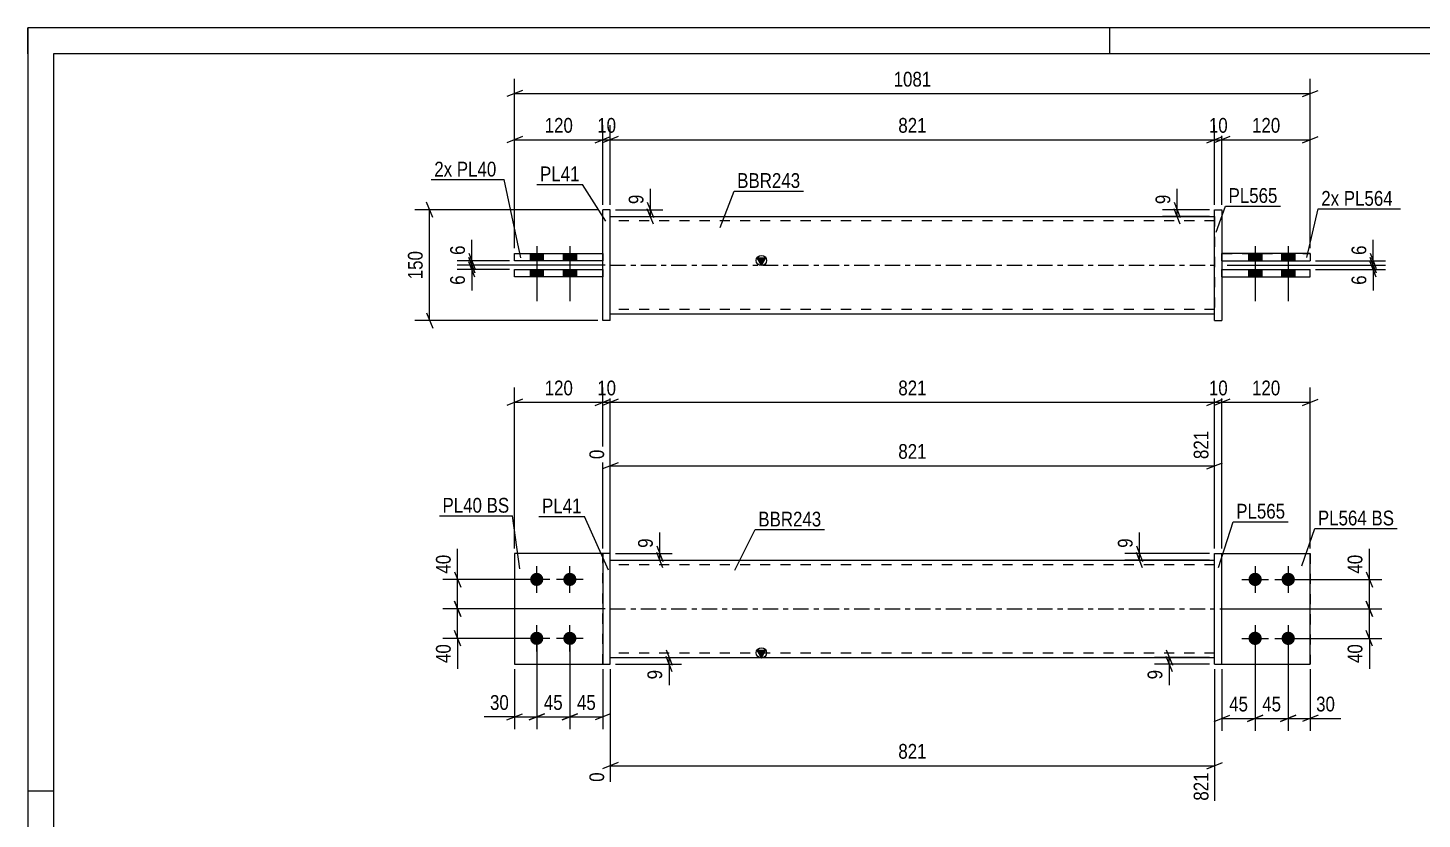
# Model space of a CAD drawing. Header units: millimetres. Extents: x 0 to 420, y 0 to 297.
# Drawn here: x 0 to 270.6, y 143.6 to 297 of the extents above; entities that cross this region are included whole.
import ezdxf

# ---------------------------------------------------------------- set-up
doc = ezdxf.new("R2010")
doc.units = ezdxf.units.MM
doc.linetypes.add('DXK_LINE_DOT2', pattern=[3.9198, 1.9599, -1.9599])
doc.linetypes.add('DXK_LINE_DOT3', pattern=[5.9187, 2.979, -0.9799, 0.9799, -0.9799])
doc.styles.add('Arial Narrow', font='ARIALN.TTF', dxfattribs={"height": 0.2})

# ---------------------------------------------------------------- blocks, each defined once
blk = doc.blocks.new('Unknown-585697719-1128')
at = {"color": 5, "linetype": 'Continuous'}
for p, q in [((420, 297), (0, 297)), ((0, 297), (0, 0)), ((0, 292), (0, 297)), ((210, 292), (210, 297)), ((415, 292), (5, 292)), ((5, 292), (5, 5)), ((5, 149), (0, 149))]:
    blk.add_line(p, q, dxfattribs=at)
blk = doc.blocks.new('Part-585697719-1938 - 1922')
at = {"color": 2, "linetype": 'Continuous'}
for p, q in [((111.61, 195.04), (94.47, 195.04)), ((94.47, 195.04), (94.47, 173.61)), ((94.47, 173.61), (111.61, 173.61))]:
    blk.add_line(p, q, dxfattribs=at)
at = {"color": 7, "linetype": 'DXK_LINE_DOT2'}
blk.add_line((111.61, 173.61), (111.61, 195.04), dxfattribs=at)
blk = doc.blocks.new('Part-585697719-1928 - 1922')
at = {"color": 7, "linetype": 'DXK_LINE_DOT2'}
for p, q in [((231.76, 195.04), (248.9, 195.04)), ((231.76, 173.61), (231.76, 195.04)), ((231.76, 195.04), (248.9, 195.04)), ((248.9, 195.04), (248.9, 195.04)), ((248.9, 195.04), (248.9, 173.61)), ((231.76, 173.61), (231.76, 173.61)), ((231.76, 173.61), (248.9, 173.61)), ((231.76, 173.61), (248.9, 173.61))]:
    blk.add_line(p, q, dxfattribs=at)
blk = doc.blocks.new('Part-585697719-1933 - 1922')
at = {"color": 2, "linetype": 'Continuous'}
for p, q in [((230.33, 195.04), (231.76, 195.04)), ((230.33, 173.61), (230.33, 195.04)), ((231.76, 173.61), (231.76, 195.04)), ((230.33, 173.61), (230.33, 173.61)), ((230.33, 173.61), (231.76, 173.61))]:
    blk.add_line(p, q, dxfattribs=at)
at = {"color": 7, "linetype": 'DXK_LINE_DOT2'}
for p, q in [((230.33, 195.04), (231.76, 195.04)), ((230.33, 173.61), (231.76, 173.61))]:
    blk.add_line(p, q, dxfattribs=at)
blk = doc.blocks.new('Part-585697719-1943 - 1922')
at = {"linetype": 'Continuous'}
blk.add_hatch(color=2, dxfattribs=at).paths.add_polyline_path([(142.36, 174.9), (141.56, 176.3), (143.16, 176.3)])
at = {"color": 2, "linetype": 'Continuous'}
for p, q in [((113.04, 193.76), (230.33, 193.76)), ((142.36, 174.9), (141.56, 176.3)), ((141.56, 176.3), (143.16, 176.3)), ((143.16, 176.3), (142.36, 174.9)), ((113.04, 174.9), (230.33, 174.9))]:
    blk.add_line(p, q, dxfattribs=at)
at = {"color": 7, "linetype": 'DXK_LINE_DOT2'}
for p, q in [((113.04, 174.9), (113.04, 193.76)), ((230.33, 192.9), (113.04, 192.9)), ((230.33, 174.9), (230.33, 193.76)), ((230.33, 175.76), (113.04, 175.76))]:
    blk.add_line(p, q, dxfattribs=at)
at = {"color": 7, "linetype": 'DXK_LINE_DOT3'}
blk.add_line((113.04, 184.33), (230.33, 184.33), dxfattribs=at)
at = {"color": 2, "linetype": 'Continuous'}
blk.add_circle((142.36, 175.8), 1, dxfattribs=at)
blk = doc.blocks.new('Part-585697719-1948 - 1922')
at = {"color": 2, "linetype": 'Continuous'}
for p, q in [((231.76, 195.04), (248.9, 195.04)), ((248.9, 195.04), (248.9, 195.04)), ((248.9, 173.61), (248.9, 195.04)), ((231.76, 173.61), (248.9, 173.61))]:
    blk.add_line(p, q, dxfattribs=at)
at = {"color": 7, "linetype": 'DXK_LINE_DOT2'}
for p, q in [((231.76, 195.04), (248.9, 195.04)), ((231.76, 173.61), (231.76, 195.04)), ((248.9, 195.04), (248.9, 195.04)), ((231.76, 173.61), (231.76, 173.61)), ((231.76, 173.61), (248.9, 173.61))]:
    blk.add_line(p, q, dxfattribs=at)
blk = doc.blocks.new('Bolt-585697719-1950 - 1922')
at = {"linetype": 'Continuous'}
for points in [[(98.76, 188.76, -1), (98.76, 191.33, -1)], [(105.19, 188.76, -1), (105.19, 191.33, -1)], [(98.76, 177.33, -1), (98.76, 179.9, -1)], [(105.19, 177.33, -1), (105.19, 179.9, -1)]]:
    blk.add_hatch(color=1, dxfattribs=at).paths.add_polyline_path(points)
at = {"color": 1, "linetype": 'Continuous'}
for p, q in [((98.76, 187.47), (98.76, 192.61)), ((105.19, 187.47), (105.19, 192.61)), ((101.33, 190.04), (96.19, 190.04)), ((107.76, 190.04), (102.61, 190.04)), ((101.33, 178.61), (96.19, 178.61)), ((98.76, 176.04), (98.76, 181.19)), ((107.76, 178.61), (102.61, 178.61)), ((105.19, 176.04), (105.19, 181.19))]:
    blk.add_line(p, q, dxfattribs=at)
blk = doc.blocks.new('Bolt-585697719-1951 - 1922')
at = {"linetype": 'Continuous'}
for points in [[(238.19, 191.33), (238.46, 191.3), (238.71, 191.22), (238.94, 191.08), (239.14, 190.9), (239.3, 190.69), (239.41, 190.44), (239.47, 190.18), (239.47, 189.91), (239.41, 189.65), (239.3, 189.4), (239.14, 189.18), (238.94, 189), (238.71, 188.87), (238.46, 188.79), (238.19, 188.76), (237.92, 188.79), (237.66, 188.87), (237.43, 189), (237.23, 189.18), (237.07, 189.4), (236.97, 189.65), (236.91, 189.91), (236.91, 190.18), (236.97, 190.44), (237.07, 190.69), (237.23, 190.9), (237.43, 191.08), (237.66, 191.22), (237.92, 191.3)], [(244.62, 191.33), (244.88, 191.3), (245.14, 191.22), (245.37, 191.08), (245.57, 190.9), (245.73, 190.69), (245.84, 190.44), (245.9, 190.18), (245.9, 189.91), (245.84, 189.65), (245.73, 189.4), (245.57, 189.18), (245.37, 189), (245.14, 188.87), (244.88, 188.79), (244.62, 188.76), (244.35, 188.79), (244.09, 188.87), (243.86, 189), (243.66, 189.18), (243.5, 189.4), (243.39, 189.65), (243.34, 189.91), (243.34, 190.18), (243.39, 190.44), (243.5, 190.69), (243.66, 190.9), (243.86, 191.08), (244.09, 191.22), (244.35, 191.3)], [(238.19, 179.9), (238.46, 179.87), (238.71, 179.79), (238.94, 179.65), (239.14, 179.47), (239.3, 179.26), (239.41, 179.01), (239.47, 178.75), (239.47, 178.48), (239.41, 178.22), (239.3, 177.97), (239.14, 177.75), (238.94, 177.57), (238.71, 177.44), (238.46, 177.36), (238.19, 177.33), (237.92, 177.36), (237.66, 177.44), (237.43, 177.57), (237.23, 177.75), (237.07, 177.97), (236.97, 178.22), (236.91, 178.48), (236.91, 178.75), (236.97, 179.01), (237.07, 179.26), (237.23, 179.47), (237.43, 179.65), (237.66, 179.79), (237.92, 179.87)], [(244.62, 179.9), (244.88, 179.87), (245.14, 179.79), (245.37, 179.65), (245.57, 179.47), (245.73, 179.26), (245.84, 179.01), (245.9, 178.75), (245.9, 178.48), (245.84, 178.22), (245.73, 177.97), (245.57, 177.75), (245.37, 177.57), (245.14, 177.44), (244.88, 177.36), (244.62, 177.33), (244.35, 177.36), (244.09, 177.44), (243.86, 177.57), (243.66, 177.75), (243.5, 177.97), (243.39, 178.22), (243.34, 178.48), (243.34, 178.75), (243.39, 179.01), (243.5, 179.26), (243.66, 179.47), (243.86, 179.65), (244.09, 179.79), (244.35, 179.87)]]:
    blk.add_hatch(color=1, dxfattribs=at).paths.add_polyline_path(points)
at = {"color": 1, "linetype": 'Continuous'}
for p, q in [((238.19, 192.61), (238.19, 187.47)), ((244.62, 192.61), (244.62, 187.47)), ((235.62, 190.04), (240.76, 190.04)), ((242.04, 190.04), (247.19, 190.04)), ((235.62, 178.61), (240.76, 178.61)), ((238.19, 181.19), (238.19, 176.04)), ((242.04, 178.61), (247.19, 178.61)), ((244.62, 181.19), (244.62, 176.04))]:
    blk.add_line(p, q, dxfattribs=at)
blk = doc.blocks.new('Part-585697719-1956 - 1922')
at = {"color": 2, "linetype": 'Continuous'}
for p, q in [((113.04, 195.04), (111.61, 195.04)), ((111.61, 195.04), (111.61, 173.61)), ((113.04, 173.61), (113.04, 195.04)), ((111.61, 173.61), (113.04, 173.61))]:
    blk.add_line(p, q, dxfattribs=at)
blk = doc.blocks.new('Part-585697719-1961 - 1922')
at = {"color": 7, "linetype": 'DXK_LINE_DOT2'}
for p, q in [((111.61, 195.04), (94.47, 195.04)), ((94.47, 195.04), (94.47, 173.61)), ((111.61, 173.61), (111.61, 195.04)), ((94.47, 173.61), (111.61, 173.61))]:
    blk.add_line(p, q, dxfattribs=at)
blk = doc.blocks.new('Bolt-585697719-2276 - 2273')
at = {"linetype": 'Continuous'}
for points in [[(97.47, 251.84), (100.04, 251.84), (100.04, 253.27), (97.47, 253.27)], [(97.47, 251.84), (100.04, 251.84), (100.04, 253.27), (97.47, 253.27)], [(103.9, 251.84), (106.47, 251.84), (106.47, 253.27), (103.9, 253.27)], [(103.9, 251.84), (106.47, 251.84), (106.47, 253.27), (103.9, 253.27)], [(97.47, 248.7), (100.04, 248.7), (100.04, 250.13), (97.47, 250.13)], [(97.47, 248.7), (100.04, 248.7), (100.04, 250.13), (97.47, 250.13)], [(103.9, 248.7), (106.47, 248.7), (106.47, 250.13), (103.9, 250.13)], [(103.9, 248.7), (106.47, 248.7), (106.47, 250.13), (103.9, 250.13)]]:
    blk.add_hatch(color=1, dxfattribs=at).paths.add_polyline_path(points)
at = {"color": 1, "linetype": 'Continuous'}
for p, q in [((98.76, 254.7), (98.76, 243.99)), ((98.76, 254.7), (98.76, 243.99)), ((105.19, 254.7), (105.19, 243.99)), ((105.19, 254.7), (105.19, 243.99)), ((97.47, 253.27), (97.47, 251.84)), ((97.47, 253.27), (97.47, 251.84)), ((100.04, 253.27), (100.04, 251.84)), ((100.04, 253.27), (100.04, 251.84)), ((103.9, 253.27), (103.9, 251.84)), ((103.9, 253.27), (103.9, 251.84)), ((106.47, 253.27), (106.47, 251.84)), ((106.47, 253.27), (106.47, 251.84)), ((97.47, 250.13), (97.47, 248.7)), ((97.47, 250.13), (97.47, 248.7)), ((100.04, 250.13), (100.04, 248.7)), ((100.04, 250.13), (100.04, 248.7)), ((103.9, 250.13), (103.9, 248.7)), ((103.9, 250.13), (103.9, 248.7)), ((106.47, 250.13), (106.47, 248.7)), ((106.47, 250.13), (106.47, 248.7))]:
    blk.add_line(p, q, dxfattribs=at)
blk = doc.blocks.new('Part-585697719-2291 - 2273')
at = {"color": 2, "linetype": 'Continuous'}
for p, q in [((248.9, 253.27), (231.76, 253.27)), ((231.76, 251.84), (231.76, 253.27)), ((231.76, 251.85), (231.76, 251.84)), ((231.76, 251.84), (248.9, 251.84)), ((248.9, 253.27), (248.9, 251.84))]:
    blk.add_line(p, q, dxfattribs=at)
at = {"color": 7, "linetype": 'DXK_LINE_DOT2'}
for p, q in [((231.76, 253.27), (231.76, 253.27)), ((231.76, 253.27), (248.9, 253.27)), ((231.76, 251.85), (248.9, 251.85)), ((248.9, 253.27), (248.9, 253.27))]:
    blk.add_line(p, q, dxfattribs=at)
blk = doc.blocks.new('Bolt-585697719-2275 - 2273')
at = {"linetype": 'Continuous'}
for points in [[(239.47, 253.27), (236.9, 253.27), (236.9, 251.85), (239.47, 251.85)], [(239.47, 253.27), (236.9, 253.27), (236.9, 251.84), (239.47, 251.84)], [(245.9, 253.27), (243.33, 253.27), (243.33, 251.85), (245.9, 251.85)], [(245.9, 253.27), (243.33, 253.27), (243.33, 251.84), (245.9, 251.84)], [(239.47, 250.13), (236.9, 250.13), (236.9, 248.7), (239.47, 248.7)], [(239.47, 250.13), (236.9, 250.13), (236.9, 248.7), (239.47, 248.7)], [(245.9, 250.13), (243.33, 250.13), (243.33, 248.7), (245.9, 248.7)], [(245.9, 250.13), (243.33, 250.13), (243.33, 248.7), (245.9, 248.7)]]:
    blk.add_hatch(color=1, dxfattribs=at).paths.add_polyline_path(points)
at = {"color": 1, "linetype": 'Continuous'}
for p, q in [((238.19, 254.7), (238.19, 243.99)), ((238.19, 254.7), (238.19, 243.99)), ((244.62, 254.7), (244.62, 243.99)), ((244.62, 254.7), (244.62, 243.99)), ((236.9, 253.27), (236.9, 251.85)), ((236.9, 253.27), (236.9, 251.84)), ((239.47, 253.27), (239.47, 251.85)), ((239.47, 253.27), (239.47, 251.84)), ((243.33, 253.27), (243.33, 251.85)), ((243.33, 253.27), (243.33, 251.84)), ((245.9, 253.27), (245.9, 251.85)), ((245.9, 253.27), (245.9, 251.84)), ((236.9, 250.13), (236.9, 248.7)), ((236.9, 250.13), (236.9, 248.7)), ((239.47, 250.13), (239.47, 248.7)), ((239.47, 250.13), (239.47, 248.7)), ((243.33, 250.13), (243.33, 248.7)), ((243.33, 250.13), (243.33, 248.7)), ((245.9, 250.13), (245.9, 248.7)), ((245.9, 250.13), (245.9, 248.7))]:
    blk.add_line(p, q, dxfattribs=at)
blk = doc.blocks.new('Part-585697719-2281 - 2273')
at = {"color": 2, "linetype": 'Continuous'}
for p, q in [((113.04, 261.7), (111.61, 261.7)), ((111.61, 240.27), (111.61, 261.7)), ((113.04, 240.27), (113.04, 261.7)), ((113.04, 240.27), (111.61, 240.27))]:
    blk.add_line(p, q, dxfattribs=at)
blk = doc.blocks.new('Part-585697719-2286 - 2273')
at = {"color": 2, "linetype": 'Continuous'}
for p, q in [((94.47, 253.27), (111.61, 253.27)), ((94.47, 251.84), (94.47, 253.27)), ((111.61, 251.84), (94.47, 251.84)), ((111.61, 253.27), (111.61, 251.84))]:
    blk.add_line(p, q, dxfattribs=at)
blk = doc.blocks.new('Part-585697719-2311 - 2273')
at = {"color": 2, "linetype": 'Continuous'}
for p, q in [((230.33, 261.7), (230.33, 261.7)), ((230.33, 240.27), (230.33, 261.7)), ((230.33, 261.7), (231.76, 261.7)), ((231.76, 261.7), (231.76, 261.7)), ((231.76, 261.7), (231.76, 240.27)), ((230.33, 240.27), (231.76, 240.27)), ((230.33, 240.27), (230.33, 240.27)), ((231.76, 240.27), (231.76, 240.27))]:
    blk.add_line(p, q, dxfattribs=at)
at = {"color": 7, "linetype": 'DXK_LINE_DOT2'}
for p, q in [((230.33, 261.7), (230.33, 261.7)), ((230.33, 261.7), (231.76, 261.7)), ((230.33, 240.27), (231.76, 240.27))]:
    blk.add_line(p, q, dxfattribs=at)
blk = doc.blocks.new('Part-585697719-2296 - 2273')
at = {"color": 2, "linetype": 'Continuous'}
for p, q in [((231.76, 250.13), (248.9, 250.13)), ((231.76, 248.7), (231.76, 250.13)), ((248.9, 248.7), (248.9, 250.13)), ((231.76, 248.7), (231.76, 248.7)), ((231.76, 248.7), (248.9, 248.7))]:
    blk.add_line(p, q, dxfattribs=at)
at = {"color": 7, "linetype": 'DXK_LINE_DOT2'}
for p, q in [((231.76, 250.13), (248.9, 250.13)), ((231.76, 248.7), (248.9, 248.7))]:
    blk.add_line(p, q, dxfattribs=at)
blk = doc.blocks.new('Part-585697719-2301 - 2273')
at = {"linetype": 'Continuous'}
blk.add_hatch(color=2, dxfattribs=at).paths.add_polyline_path([(142.36, 250.99), (141.56, 252.39), (143.16, 252.39)])
at = {"color": 2, "linetype": 'Continuous'}
for p, q in [((113.04, 260.42), (230.33, 260.42)), ((142.36, 250.99), (141.56, 252.39)), ((141.56, 252.39), (143.16, 252.39)), ((143.16, 252.39), (142.36, 250.99)), ((113.04, 241.56), (230.33, 241.56))]:
    blk.add_line(p, q, dxfattribs=at)
at = {"color": 7, "linetype": 'DXK_LINE_DOT2'}
for p, q in [((113.04, 241.56), (113.04, 260.42)), ((230.33, 260.42), (230.33, 241.56)), ((230.33, 259.56), (113.04, 259.56)), ((230.33, 242.42), (113.04, 242.42))]:
    blk.add_line(p, q, dxfattribs=at)
at = {"color": 7, "linetype": 'DXK_LINE_DOT3'}
blk.add_line((113.04, 250.99), (230.33, 250.99), dxfattribs=at)
at = {"color": 2, "linetype": 'Continuous'}
blk.add_circle((142.36, 251.89), 1, dxfattribs=at)
blk = doc.blocks.new('Part-585697719-2316 - 2273')
at = {"color": 2, "linetype": 'Continuous'}
for p, q in [((94.47, 248.7), (94.47, 250.13)), ((94.47, 250.13), (111.61, 250.13)), ((111.61, 250.13), (111.61, 248.7)), ((111.61, 248.7), (94.47, 248.7))]:
    blk.add_line(p, q, dxfattribs=at)
blk = doc.blocks.new('StraightDimension-585697719-2200 - 1922')
at = {"color": 7, "linetype": 'Continuous'}
for p, q in [((98.76, 177.61), (98.76, 160.99)), ((105.19, 177.61), (105.19, 160.99)), ((97.26, 162.79), (100.26, 163.99)), ((98.76, 163.39), (105.19, 163.39)), ((106.69, 163.99), (103.69, 162.79))]:
    blk.add_line(p, q, dxfattribs=at)
at = {"color": 0}
blk.add_wipeout([(104.4, 164.14), (104.4, 168.34), (99.54, 168.34), (99.54, 164.14)], dxfattribs=at)
at = {"color": 3, "style": 'Arial Narrow'}
blk.add_text('45', height=2.863, dxfattribs=at).set_placement((100.14, 164.74))
blk = doc.blocks.new('StraightDimension-585697719-2074 - 1922')
at = {"color": 7, "linetype": 'Continuous'}
for p, q in [((231.33, 184.33), (262.76, 184.33)), ((259.76, 185.83), (260.96, 182.83)), ((260.36, 178.61), (260.36, 184.33)), ((245.62, 178.61), (262.76, 178.61)), ((260.96, 177.11), (259.76, 180.11))]:
    blk.add_line(p, q, dxfattribs=at)
at = {"color": 0}
blk.add_wipeout([(259.61, 178.09), (255.41, 178.09), (255.41, 173.23), (259.61, 173.23)], dxfattribs=at)
at = {"color": 7, "linetype": 'Continuous'}
blk.add_line((260.36, 178.61), (260.36, 172.71), dxfattribs=at)
blk.add_line((260.36, 178.61), (260.36, 172.71), dxfattribs=at)
at = {"color": 3, "style": 'Arial Narrow'}
blk.add_text('40', height=2.863, rotation=90.0002, dxfattribs=at).set_placement((259.01, 173.83))
blk = doc.blocks.new('StraightDimension-585697719-2003 - 1922')
at = {"color": 7, "linetype": 'Continuous'}
for p, q in [((114.54, 224.99), (111.54, 223.79)), ((113.04, 196.04), (113.04, 227.24)), ((228.83, 223.79), (231.83, 224.99)), ((230.33, 196.04), (230.33, 227.24)), ((113.04, 224.39), (230.33, 224.39))]:
    blk.add_line(p, q, dxfattribs=at)
at = {"color": 0}
blk.add_wipeout([(175.03, 225.14), (175.03, 229.34), (168.34, 229.34), (168.34, 225.14)], dxfattribs=at)
at = {"color": 3, "style": 'Arial Narrow'}
blk.add_text('821', height=2.863, dxfattribs=at).set_placement((168.94, 225.74))
blk = doc.blocks.new('StraightDimension-585697719-2182 - 1922')
at = {"color": 7, "linetype": 'Continuous'}
for p, q in [((113.04, 172.61), (113.04, 150.79)), ((230.33, 172.61), (230.33, 147.13)), ((114.54, 154.52), (111.54, 153.32)), ((228.83, 153.32), (231.83, 154.52)), ((113.04, 153.92), (230.33, 153.92))]:
    blk.add_line(p, q, dxfattribs=at)
at = {"color": 0}
blk.add_wipeout([(175.03, 154.67), (175.03, 158.87), (168.34, 158.87), (168.34, 154.67)], dxfattribs=at)
at = {"color": 0, "linetype": 'Continuous'}
for points in [[(112.44, 153.22), (108.24, 153.22), (108.24, 150.19), (112.44, 150.19)], [(229.73, 153.22), (225.53, 153.22), (225.53, 146.53), (229.73, 146.53)]]:
    blk.add_wipeout(points, dxfattribs=at)
at = {"color": 3, "style": 'Arial Narrow'}
blk.add_text('821', height=2.863, dxfattribs=at).set_placement((168.94, 155.27))
at = {"color": 3, "linetype": 'Continuous', "style": 'Arial Narrow'}
for s, height, p in [('0', 2.86, (111.84, 150.79)), ('821', 2.863, (229.13, 147.13))]:
    blk.add_text(s, height=height, rotation=90.0002, dxfattribs=at).set_placement(p)
blk = doc.blocks.new('StraightDimension-585697719-2012 - 1922')
at = {"color": 7, "linetype": 'Continuous'}
for p, q in [((110.11, 223.79), (113.11, 224.99)), ((114.54, 224.99), (111.54, 223.79)), ((111.61, 196.04), (111.61, 227.24)), ((113.04, 196.04), (113.04, 227.24)), ((111.61, 224.39), (113.04, 224.39))]:
    blk.add_line(p, q, dxfattribs=at)
at = {"color": 0}
blk.add_wipeout([(114.76, 225.14), (114.76, 229.34), (109.9, 229.34), (109.9, 225.14)], dxfattribs=at)
at = {"color": 3, "style": 'Arial Narrow'}
blk.add_text('10', height=2.863, dxfattribs=at).set_placement((110.5, 225.74))
blk = doc.blocks.new('StraightDimension-585697719-2207 - 1922')
at = {"color": 7, "linetype": 'Continuous'}
for p, q in [((98.76, 177.61), (98.76, 160.99)), ((94.47, 172.61), (94.47, 160.99)), ((92.97, 162.79), (95.97, 163.99)), ((94.47, 163.39), (98.76, 163.39)), ((100.26, 163.99), (97.26, 162.79))]:
    blk.add_line(p, q, dxfattribs=at)
at = {"color": 0}
blk.add_wipeout([(93.95, 164.14), (93.95, 168.34), (89.09, 168.34), (89.09, 164.14)], dxfattribs=at)
at = {"color": 7, "linetype": 'Continuous'}
blk.add_line((94.47, 163.39), (88.56, 163.39), dxfattribs=at)
blk.add_line((94.47, 163.39), (88.56, 163.39), dxfattribs=at)
at = {"color": 3, "style": 'Arial Narrow'}
blk.add_text('30', height=2.863, dxfattribs=at).set_placement((89.69, 164.74))
blk = doc.blocks.new('StraightDimension-585697719-2114 - 1922')
at = {"color": 7, "linetype": 'Continuous'}
for p, q in [((244.62, 177.61), (244.62, 160.69)), ((248.9, 172.61), (248.9, 160.69)), ((243.12, 162.49), (246.12, 163.69)), ((244.62, 163.09), (248.9, 163.09)), ((250.4, 163.69), (247.4, 162.49))]:
    blk.add_line(p, q, dxfattribs=at)
at = {"color": 0}
blk.add_wipeout([(254.28, 163.84), (254.28, 168.04), (249.43, 168.04), (249.43, 163.84)], dxfattribs=at)
at = {"color": 7, "linetype": 'Continuous'}
blk.add_line((248.9, 163.09), (254.81, 163.09), dxfattribs=at)
blk.add_line((248.9, 163.09), (254.81, 163.09), dxfattribs=at)
at = {"color": 3, "style": 'Arial Narrow'}
blk.add_text('30', height=2.863, dxfattribs=at).set_placement((250.03, 164.44))
blk = doc.blocks.new('StraightDimension-585697719-2104 - 1922')
at = {"color": 7, "linetype": 'Continuous'}
for p, q in [((238.19, 177.61), (238.19, 160.69)), ((244.62, 177.61), (244.62, 160.69)), ((236.69, 162.49), (239.69, 163.69)), ((238.19, 163.09), (244.62, 163.09)), ((246.12, 163.69), (243.12, 162.49))]:
    blk.add_line(p, q, dxfattribs=at)
at = {"color": 0}
blk.add_wipeout([(243.83, 163.84), (243.83, 168.04), (238.97, 168.04), (238.97, 163.84)], dxfattribs=at)
at = {"color": 3, "style": 'Arial Narrow'}
blk.add_text('45', height=2.863, dxfattribs=at).set_placement((239.57, 164.44))
blk = doc.blocks.new('StraightDimension-585697719-1964 - 1922')
at = {"color": 7, "linetype": 'Continuous'}
for p, q in [((233.26, 224.99), (230.26, 223.79)), ((231.76, 196.04), (231.76, 227.24)), ((247.4, 223.79), (250.4, 224.99)), ((248.9, 196.04), (248.9, 227.24)), ((231.76, 224.39), (248.9, 224.39))]:
    blk.add_line(p, q, dxfattribs=at)
at = {"color": 0}
blk.add_wipeout([(243.67, 225.14), (243.67, 229.34), (236.99, 229.34), (236.99, 225.14)], dxfattribs=at)
at = {"color": 3, "style": 'Arial Narrow'}
blk.add_text('120', height=2.863, dxfattribs=at).set_placement((237.59, 225.74))
blk = doc.blocks.new('StraightDimension-585697719-1986 - 1922')
at = {"color": 7, "linetype": 'Continuous'}
for p, q in [((228.83, 223.79), (231.83, 224.99)), ((233.26, 224.99), (230.26, 223.79)), ((230.33, 196.04), (230.33, 227.24)), ((231.76, 196.04), (231.76, 227.24)), ((230.33, 224.39), (231.76, 224.39))]:
    blk.add_line(p, q, dxfattribs=at)
at = {"color": 0}
blk.add_wipeout([(233.47, 225.14), (233.47, 229.34), (228.62, 229.34), (228.62, 225.14)], dxfattribs=at)
at = {"color": 3, "style": 'Arial Narrow'}
blk.add_text('10', height=2.863, dxfattribs=at).set_placement((229.22, 225.74))
blk = doc.blocks.new('StraightDimension-585697719-2088 - 1922')
at = {"color": 7, "linetype": 'Continuous'}
for p, q in [((238.19, 177.61), (238.19, 160.69)), ((231.76, 172.61), (231.76, 160.69)), ((230.26, 162.49), (233.26, 163.69)), ((231.76, 163.09), (238.19, 163.09)), ((239.69, 163.69), (236.69, 162.49))]:
    blk.add_line(p, q, dxfattribs=at)
at = {"color": 0}
blk.add_wipeout([(237.4, 163.84), (237.4, 168.04), (232.55, 168.04), (232.55, 163.84)], dxfattribs=at)
at = {"color": 3, "style": 'Arial Narrow'}
blk.add_text('45', height=2.863, dxfattribs=at).set_placement((233.15, 164.44))
blk = doc.blocks.new('StraightDimension-585697719-2029 - 1922')
at = {"color": 7, "linetype": 'Continuous'}
for p, q in [((95.97, 224.99), (92.97, 223.79)), ((94.47, 196.04), (94.47, 227.24)), ((110.11, 223.79), (113.11, 224.99)), ((111.61, 196.04), (111.61, 227.24)), ((94.47, 224.39), (111.61, 224.39))]:
    blk.add_line(p, q, dxfattribs=at)
at = {"color": 0}
blk.add_wipeout([(106.38, 225.14), (106.38, 229.34), (99.7, 229.34), (99.7, 225.14)], dxfattribs=at)
at = {"color": 3, "style": 'Arial Narrow'}
blk.add_text('120', height=2.863, dxfattribs=at).set_placement((100.3, 225.74))
blk = doc.blocks.new('StraightDimension-585697719-2052 - 1922')
at = {"color": 7, "linetype": 'Continuous'}
for p, q in [((229.33, 195.04), (212.91, 195.04)), ((215.16, 196.54), (216.36, 193.54)), ((216.36, 192.26), (215.16, 195.26)), ((215.76, 193.76), (215.76, 195.04)), ((229.33, 193.76), (212.91, 193.76))]:
    blk.add_line(p, q, dxfattribs=at)
at = {"color": 0}
blk.add_wipeout([(215.01, 198.6), (210.81, 198.6), (210.81, 195.57), (215.01, 195.57)], dxfattribs=at)
at = {"color": 7, "linetype": 'Continuous'}
blk.add_line((215.76, 195.04), (215.76, 199.12), dxfattribs=at)
blk.add_line((215.76, 195.04), (215.76, 199.12), dxfattribs=at)
at = {"color": 3, "style": 'Arial Narrow'}
blk.add_text('9', height=2.86, rotation=90.0002, dxfattribs=at).set_placement((214.41, 196.17))
blk = doc.blocks.new('StraightDimension-585697719-2187 - 1922')
at = {"color": 7, "linetype": 'Continuous'}
for p, q in [((105.19, 177.61), (105.19, 160.99)), ((111.61, 172.61), (111.61, 160.99)), ((103.69, 162.79), (106.69, 163.99)), ((105.19, 163.39), (111.61, 163.39)), ((113.11, 163.99), (110.11, 162.79))]:
    blk.add_line(p, q, dxfattribs=at)
at = {"color": 0}
blk.add_wipeout([(110.83, 164.14), (110.83, 168.34), (105.97, 168.34), (105.97, 164.14)], dxfattribs=at)
at = {"color": 3, "style": 'Arial Narrow'}
blk.add_text('45', height=2.863, dxfattribs=at).set_placement((106.57, 164.74))
blk = doc.blocks.new('StraightDimension-585697719-2059 - 1922')
at = {"color": 7, "linetype": 'Continuous'}
for p, q in [((245.62, 190.04), (262.76, 190.04)), ((259.76, 191.54), (260.96, 188.54)), ((260.36, 184.33), (260.36, 190.04)), ((231.33, 184.33), (262.76, 184.33)), ((260.96, 182.83), (259.76, 185.83))]:
    blk.add_line(p, q, dxfattribs=at)
at = {"color": 0}
blk.add_wipeout([(259.61, 195.42), (255.41, 195.42), (255.41, 190.57), (259.61, 190.57)], dxfattribs=at)
at = {"color": 7, "linetype": 'Continuous'}
blk.add_line((260.36, 190.04), (260.36, 195.95), dxfattribs=at)
blk.add_line((260.36, 190.04), (260.36, 195.95), dxfattribs=at)
at = {"color": 3, "style": 'Arial Narrow'}
blk.add_text('40', height=2.863, rotation=90.0002, dxfattribs=at).set_placement((259.01, 191.17))
blk = doc.blocks.new('StraightDimension-585697719-2128 - 1922')
at = {"color": 7, "linetype": 'Continuous'}
for p, q in [((220.93, 176.4), (222.13, 173.4)), ((229.33, 174.9), (218.68, 174.9)), ((229.33, 173.61), (218.68, 173.61)), ((222.13, 172.11), (220.93, 175.11)), ((221.53, 173.61), (221.53, 174.9))]:
    blk.add_line(p, q, dxfattribs=at)
at = {"color": 0}
blk.add_wipeout([(220.78, 173.09), (216.58, 173.09), (216.58, 170.06), (220.78, 170.06)], dxfattribs=at)
at = {"color": 7, "linetype": 'Continuous'}
blk.add_line((221.53, 173.61), (221.53, 169.54), dxfattribs=at)
blk.add_line((221.53, 173.61), (221.53, 169.54), dxfattribs=at)
at = {"color": 3, "style": 'Arial Narrow'}
blk.add_text('9', height=2.86, rotation=90.0002, dxfattribs=at).set_placement((220.18, 170.66))
blk = doc.blocks.new('StraightDimension-585697719-2137 - 1922')
at = {"color": 7, "linetype": 'Continuous'}
for p, q in [((97.76, 190.04), (80.56, 190.04)), ((82.81, 191.54), (84.01, 188.54)), ((83.41, 184.33), (83.41, 190.04)), ((112.04, 184.33), (80.56, 184.33)), ((84.01, 182.83), (82.81, 185.83))]:
    blk.add_line(p, q, dxfattribs=at)
at = {"color": 0}
blk.add_wipeout([(82.66, 195.42), (78.46, 195.42), (78.46, 190.57), (82.66, 190.57)], dxfattribs=at)
at = {"color": 7, "linetype": 'Continuous'}
blk.add_line((83.41, 190.04), (83.41, 195.95), dxfattribs=at)
blk.add_line((83.41, 190.04), (83.41, 195.95), dxfattribs=at)
at = {"color": 3, "style": 'Arial Narrow'}
blk.add_text('40', height=2.863, rotation=90.0002, dxfattribs=at).set_placement((82.06, 191.17))
blk = doc.blocks.new('StraightDimension-585697719-2150 - 1922')
at = {"color": 7, "linetype": 'Continuous'}
for p, q in [((112.04, 184.33), (80.56, 184.33)), ((82.81, 185.83), (84.01, 182.83)), ((83.41, 178.61), (83.41, 184.33)), ((97.76, 178.61), (80.56, 178.61)), ((84.01, 177.11), (82.81, 180.11))]:
    blk.add_line(p, q, dxfattribs=at)
at = {"color": 0}
blk.add_wipeout([(82.66, 178.09), (78.46, 178.09), (78.46, 173.23), (82.66, 173.23)], dxfattribs=at)
at = {"color": 7, "linetype": 'Continuous'}
blk.add_line((83.41, 178.61), (83.41, 172.71), dxfattribs=at)
blk.add_line((83.41, 178.61), (83.41, 172.71), dxfattribs=at)
at = {"color": 3, "style": 'Arial Narrow'}
blk.add_text('40', height=2.863, rotation=90.0002, dxfattribs=at).set_placement((82.06, 173.83))
blk = doc.blocks.new('StraightDimension-585697719-2164 - 1922')
at = {"color": 7, "linetype": 'Continuous'}
for p, q in [((114.04, 195.04), (125.04, 195.04)), ((122.04, 196.54), (123.24, 193.54)), ((123.24, 192.26), (122.04, 195.26)), ((122.64, 193.76), (122.64, 195.04)), ((114.04, 193.76), (125.04, 193.76))]:
    blk.add_line(p, q, dxfattribs=at)
at = {"color": 0}
blk.add_wipeout([(121.89, 198.6), (117.69, 198.6), (117.69, 195.57), (121.89, 195.57)], dxfattribs=at)
at = {"color": 7, "linetype": 'Continuous'}
blk.add_line((122.64, 195.04), (122.64, 199.12), dxfattribs=at)
blk.add_line((122.64, 195.04), (122.64, 199.12), dxfattribs=at)
at = {"color": 3, "style": 'Arial Narrow'}
blk.add_text('9', height=2.86, rotation=90.0002, dxfattribs=at).set_placement((121.29, 196.17))
blk = doc.blocks.new('StraightDimension-585697719-2173 - 1922')
at = {"color": 7, "linetype": 'Continuous'}
for p, q in [((123.85, 176.4), (125.05, 173.4)), ((114.04, 174.9), (126.85, 174.9)), ((114.04, 173.61), (126.85, 173.61)), ((125.05, 172.11), (123.85, 175.11)), ((124.45, 173.61), (124.45, 174.9))]:
    blk.add_line(p, q, dxfattribs=at)
at = {"color": 0}
blk.add_wipeout([(123.7, 173.09), (119.5, 173.09), (119.5, 170.06), (123.7, 170.06)], dxfattribs=at)
at = {"color": 7, "linetype": 'Continuous'}
blk.add_line((124.45, 173.61), (124.45, 169.54), dxfattribs=at)
blk.add_line((124.45, 173.61), (124.45, 169.54), dxfattribs=at)
at = {"color": 3, "style": 'Arial Narrow'}
blk.add_text('9', height=2.86, rotation=90.0002, dxfattribs=at).set_placement((123.1, 170.66))
blk = doc.blocks.new('StraightDimension-585697719-2218 - 1922')
at = {"color": 7, "linetype": 'Continuous'}
for p, q in [((230.33, 196.04), (230.33, 218.87)), ((113.04, 194.76), (113.04, 215.21)), ((114.54, 212.68), (111.54, 211.48)), ((113.04, 212.08), (230.33, 212.08)), ((228.83, 211.48), (231.83, 212.68))]:
    blk.add_line(p, q, dxfattribs=at)
at = {"color": 0, "linetype": 'Continuous'}
for points in [[(229.73, 219.47), (225.53, 219.47), (225.53, 212.78), (229.73, 212.78)], [(112.44, 215.81), (108.24, 215.81), (108.24, 212.78), (112.44, 212.78)]]:
    blk.add_wipeout(points, dxfattribs=at)
at = {"color": 0}
blk.add_wipeout([(175.03, 212.83), (175.03, 217.03), (168.34, 217.03), (168.34, 212.83)], dxfattribs=at)
at = {"color": 3, "linetype": 'Continuous', "style": 'Arial Narrow'}
for s, height, p in [('821', 2.863, (229.13, 213.38)), ('0', 2.86, (111.84, 213.38))]:
    blk.add_text(s, height=height, rotation=90.0002, dxfattribs=at).set_placement(p)
at = {"color": 3, "style": 'Arial Narrow'}
blk.add_text('821', height=2.863, dxfattribs=at).set_placement((168.94, 213.43))
blk = doc.blocks.new('StraightDimension-585697719-2404 - 2273')
at = {"color": 7, "linetype": 'Continuous'}
for p, q in [((111.61, 262.7), (111.61, 278.17)), ((113.04, 262.7), (113.04, 278.17)), ((110.11, 274.72), (113.11, 275.92)), ((114.54, 275.92), (111.54, 274.72)), ((111.61, 275.32), (113.04, 275.32))]:
    blk.add_line(p, q, dxfattribs=at)
at = {"color": 0}
blk.add_wipeout([(114.76, 276.07), (114.76, 280.27), (109.9, 280.27), (109.9, 276.07)], dxfattribs=at)
at = {"color": 3, "style": 'Arial Narrow'}
blk.add_text('10', height=2.863, dxfattribs=at).set_placement((110.5, 276.67))
blk = doc.blocks.new('StraightDimension-585697719-2334 - 2273')
at = {"color": 7, "linetype": 'Continuous'}
for p, q in [((260.51, 252.49), (261.71, 249.49)), ((232.76, 250.99), (263.51, 250.99)), ((249.9, 250.13), (263.51, 250.13)), ((261.71, 248.63), (260.51, 251.63)), ((261.11, 250.13), (261.11, 250.99))]:
    blk.add_line(p, q, dxfattribs=at)
at = {"color": 0}
blk.add_wipeout([(260.36, 249.61), (256.16, 249.61), (256.16, 246.58), (260.36, 246.58)], dxfattribs=at)
at = {"color": 7, "linetype": 'Continuous'}
blk.add_line((261.11, 250.13), (261.11, 246.05), dxfattribs=at)
blk.add_line((261.11, 250.13), (261.11, 246.05), dxfattribs=at)
at = {"color": 3, "style": 'Arial Narrow'}
blk.add_text('6', height=2.86, rotation=90.0002, dxfattribs=at).set_placement((259.76, 247.18))
blk = doc.blocks.new('StraightDimension-585697719-2323 - 2273')
at = {"color": 7, "linetype": 'Continuous'}
for p, q in [((120.22, 263.2), (121.42, 260.2)), ((114.04, 261.7), (123.22, 261.7)), ((114.04, 260.42), (123.22, 260.42)), ((121.42, 258.92), (120.22, 261.92)), ((120.82, 260.42), (120.82, 261.7))]:
    blk.add_line(p, q, dxfattribs=at)
at = {"color": 0}
blk.add_wipeout([(120.07, 265.26), (115.87, 265.26), (115.87, 262.23), (120.07, 262.23)], dxfattribs=at)
at = {"color": 7, "linetype": 'Continuous'}
blk.add_line((120.82, 261.7), (120.82, 265.78), dxfattribs=at)
blk.add_line((120.82, 261.7), (120.82, 265.78), dxfattribs=at)
at = {"color": 3, "style": 'Arial Narrow'}
blk.add_text('9', height=2.86, rotation=90.0002, dxfattribs=at).set_placement((119.47, 262.83))
blk = doc.blocks.new('StraightDimension-585697719-2343 - 2273')
at = {"color": 7, "linetype": 'Continuous'}
for p, q in [((249.9, 251.84), (263.51, 251.84)), ((260.51, 253.34), (261.71, 250.34)), ((261.71, 249.49), (260.51, 252.49)), ((261.11, 250.99), (261.11, 251.84)), ((232.76, 250.99), (263.51, 250.99))]:
    blk.add_line(p, q, dxfattribs=at)
at = {"color": 0}
blk.add_wipeout([(260.36, 255.4), (256.16, 255.4), (256.16, 252.37), (260.36, 252.37)], dxfattribs=at)
at = {"color": 7, "linetype": 'Continuous'}
blk.add_line((261.11, 251.84), (261.11, 255.92), dxfattribs=at)
blk.add_line((261.11, 251.84), (261.11, 255.92), dxfattribs=at)
at = {"color": 3, "style": 'Arial Narrow'}
blk.add_text('6', height=2.86, rotation=90.0002, dxfattribs=at).set_placement((259.76, 252.97))
blk = doc.blocks.new('StraightDimension-585697719-2353 - 2273')
at = {"color": 7, "linetype": 'Continuous'}
for p, q in [((222.47, 263.2), (223.67, 260.2)), ((229.33, 261.7), (220.22, 261.7)), ((229.33, 260.42), (220.22, 260.42)), ((223.67, 258.92), (222.47, 261.92)), ((223.07, 260.42), (223.07, 261.7))]:
    blk.add_line(p, q, dxfattribs=at)
at = {"color": 0}
blk.add_wipeout([(222.32, 265.26), (218.12, 265.26), (218.12, 262.23), (222.32, 262.23)], dxfattribs=at)
at = {"color": 7, "linetype": 'Continuous'}
blk.add_line((223.07, 261.7), (223.07, 265.78), dxfattribs=at)
blk.add_line((223.07, 261.7), (223.07, 265.78), dxfattribs=at)
at = {"color": 3, "style": 'Arial Narrow'}
blk.add_text('9', height=2.86, rotation=90.0002, dxfattribs=at).set_placement((221.72, 262.83))
blk = doc.blocks.new('StraightDimension-585697719-2364 - 2273')
at = {"color": 7, "linetype": 'Continuous'}
for p, q in [((231.76, 262.7), (231.76, 278.17)), ((248.9, 254.27), (248.9, 278.17)), ((233.26, 275.92), (230.26, 274.72)), ((231.76, 275.32), (248.9, 275.32)), ((247.4, 274.72), (250.4, 275.92))]:
    blk.add_line(p, q, dxfattribs=at)
at = {"color": 0}
blk.add_wipeout([(243.67, 276.07), (243.67, 280.27), (236.99, 280.27), (236.99, 276.07)], dxfattribs=at)
at = {"color": 3, "style": 'Arial Narrow'}
blk.add_text('120', height=2.863, dxfattribs=at).set_placement((237.59, 276.67))
blk = doc.blocks.new('StraightDimension-585697719-2374 - 2273')
at = {"color": 7, "linetype": 'Continuous'}
for p, q in [((230.33, 262.7), (230.33, 278.17)), ((231.76, 262.7), (231.76, 278.17)), ((228.83, 274.72), (231.83, 275.92)), ((233.26, 275.92), (230.26, 274.72)), ((230.33, 275.32), (231.76, 275.32))]:
    blk.add_line(p, q, dxfattribs=at)
at = {"color": 0}
blk.add_wipeout([(233.47, 276.07), (233.47, 280.27), (228.62, 280.27), (228.62, 276.07)], dxfattribs=at)
at = {"color": 3, "style": 'Arial Narrow'}
blk.add_text('10', height=2.863, dxfattribs=at).set_placement((229.22, 276.67))
blk = doc.blocks.new('StraightDimension-585697719-2384 - 2273')
at = {"color": 7, "linetype": 'Continuous'}
for p, q in [((113.04, 262.7), (113.04, 278.17)), ((230.33, 262.7), (230.33, 278.17)), ((114.54, 275.92), (111.54, 274.72)), ((113.04, 275.32), (230.33, 275.32)), ((228.83, 274.72), (231.83, 275.92))]:
    blk.add_line(p, q, dxfattribs=at)
at = {"color": 0}
blk.add_wipeout([(175.03, 276.07), (175.03, 280.27), (168.34, 280.27), (168.34, 276.07)], dxfattribs=at)
at = {"color": 3, "style": 'Arial Narrow'}
blk.add_text('821', height=2.863, dxfattribs=at).set_placement((168.94, 276.67))
blk = doc.blocks.new('StraightDimension-585697719-2394 - 2273')
at = {"color": 7, "linetype": 'Continuous'}
for p, q in [((94.47, 254.27), (94.47, 278.17)), ((111.61, 262.7), (111.61, 278.17)), ((95.97, 275.92), (92.97, 274.72)), ((94.47, 275.32), (111.61, 275.32)), ((110.11, 274.72), (113.11, 275.92))]:
    blk.add_line(p, q, dxfattribs=at)
at = {"color": 0}
blk.add_wipeout([(106.38, 276.07), (106.38, 280.27), (99.7, 280.27), (99.7, 276.07)], dxfattribs=at)
at = {"color": 3, "style": 'Arial Narrow'}
blk.add_text('120', height=2.863, dxfattribs=at).set_placement((100.3, 276.67))
blk = doc.blocks.new('StraightDimension-585697719-2415 - 2273')
at = {"color": 7, "linetype": 'Continuous'}
for p, q in [((94.47, 254.27), (94.47, 287.12)), ((248.9, 254.27), (248.9, 287.12)), ((95.97, 284.87), (92.97, 283.67)), ((94.47, 284.27), (248.9, 284.27)), ((247.4, 283.67), (250.4, 284.87))]:
    blk.add_line(p, q, dxfattribs=at)
at = {"color": 0}
blk.add_wipeout([(175.94, 285.02), (175.94, 289.22), (167.43, 289.22), (167.43, 285.02)], dxfattribs=at)
at = {"color": 3, "style": 'Arial Narrow'}
blk.add_text('1081', height=2.863, dxfattribs=at).set_placement((168.03, 285.62))
blk = doc.blocks.new('StraightDimension-585697719-2426 - 2273')
at = {"color": 7, "linetype": 'Continuous'}
for p, q in [((78.57, 260.2), (77.37, 263.2)), ((110.61, 261.7), (75.12, 261.7)), ((77.97, 240.27), (77.97, 261.7)), ((77.37, 241.77), (78.57, 238.77)), ((110.61, 240.27), (75.12, 240.27))]:
    blk.add_line(p, q, dxfattribs=at)
at = {"color": 0}
blk.add_wipeout([(77.22, 254.33), (73.02, 254.33), (73.02, 247.65), (77.22, 247.65)], dxfattribs=at)
at = {"color": 3, "style": 'Arial Narrow'}
blk.add_text('150', height=2.863, rotation=90.0002, dxfattribs=at).set_placement((76.62, 248.25))
blk = doc.blocks.new('StraightDimension-585697719-2437 - 2273')
at = {"color": 7, "linetype": 'Continuous'}
for p, q in [((93.47, 251.84), (83.32, 251.84)), ((85.57, 253.34), (86.77, 250.34)), ((86.77, 249.49), (85.57, 252.49)), ((86.17, 250.99), (86.17, 251.84)), ((112.04, 250.99), (83.32, 250.99))]:
    blk.add_line(p, q, dxfattribs=at)
at = {"color": 0}
blk.add_wipeout([(85.42, 255.4), (81.22, 255.4), (81.22, 252.37), (85.42, 252.37)], dxfattribs=at)
at = {"color": 7, "linetype": 'Continuous'}
blk.add_line((86.17, 251.84), (86.17, 255.92), dxfattribs=at)
blk.add_line((86.17, 251.84), (86.17, 255.92), dxfattribs=at)
at = {"color": 3, "style": 'Arial Narrow'}
blk.add_text('6', height=2.86, rotation=90.0002, dxfattribs=at).set_placement((84.82, 252.97))
blk = doc.blocks.new('StraightDimension-585697719-2453 - 2273')
at = {"color": 7, "linetype": 'Continuous'}
for p, q in [((85.57, 252.49), (86.77, 249.49)), ((112.04, 250.99), (83.32, 250.99)), ((93.47, 250.13), (83.32, 250.13)), ((86.77, 248.63), (85.57, 251.63)), ((86.17, 250.13), (86.17, 250.99))]:
    blk.add_line(p, q, dxfattribs=at)
at = {"color": 0}
blk.add_wipeout([(85.42, 249.61), (81.22, 249.61), (81.22, 246.58), (85.42, 246.58)], dxfattribs=at)
at = {"color": 7, "linetype": 'Continuous'}
blk.add_line((86.17, 250.13), (86.17, 246.05), dxfattribs=at)
blk.add_line((86.17, 250.13), (86.17, 246.05), dxfattribs=at)
at = {"color": 3, "style": 'Arial Narrow'}
blk.add_text('6', height=2.86, rotation=90.0002, dxfattribs=at).set_placement((84.82, 247.18))
blk = doc.blocks.new('Mark-585697719-1929 - 1922')
at = {"color": 0}
blk.add_wipeout([(244.02, 201.84), (244.02, 204.84), (234.52, 204.84), (234.52, 201.84)], dxfattribs=at)
blk.add_wipeout([(244.02, 201.84), (244.02, 204.84), (234.52, 204.84), (234.52, 201.84)], dxfattribs=at)
at = {"color": 30, "linetype": 'Continuous'}
for p, q in [((231.06, 192.36), (233.92, 201.24)), ((233.92, 201.24), (244.62, 201.24))]:
    blk.add_line(p, q, dxfattribs=at)
at = {"color": 3, "style": 'Arial Narrow'}
blk.add_text('PL565', height=2.863, dxfattribs=at).set_placement((234.52, 201.84))
blk = doc.blocks.new('MarkSet-585697719-2264 - 1922')
at = {"color": 0}
blk.add_wipeout([(259.87, 200.52), (259.87, 203.52), (250.37, 203.52), (250.37, 200.52)], dxfattribs=at)
blk.add_wipeout([(259.87, 200.52), (259.87, 203.52), (250.37, 203.52), (250.37, 200.52)], dxfattribs=at)
at = {"color": 30, "linetype": 'Continuous'}
blk.add_line((247.27, 192.69), (249.77, 199.92), dxfattribs=at)
at = {"color": 0}
blk.add_wipeout([(265.15, 200.52), (265.15, 203.52), (260.77, 203.52), (260.77, 200.52)], dxfattribs=at)
blk.add_wipeout([(265.15, 200.52), (265.15, 203.52), (260.77, 203.52), (260.77, 200.52)], dxfattribs=at)
at = {"color": 30, "linetype": 'Continuous'}
blk.add_line((249.77, 199.92), (265.75, 199.92), dxfattribs=at)
at = {"color": 3, "style": 'Arial Narrow'}
for s, p in [('PL564', (250.37, 200.52)), ('BS', (260.77, 200.52))]:
    blk.add_text(s, height=2.863, dxfattribs=at).set_placement(p)
blk = doc.blocks.new('Mark-585697719-1939 - 1922')
at = {"color": 0}
blk.add_wipeout([(154, 200.31), (154, 203.31), (141.76, 203.31), (141.76, 200.31)], dxfattribs=at)
blk.add_wipeout([(154, 200.31), (154, 203.31), (141.76, 203.31), (141.76, 200.31)], dxfattribs=at)
at = {"color": 30, "linetype": 'Continuous'}
for p, q in [((137.18, 191.82), (141.16, 199.71)), ((141.16, 199.71), (154.6, 199.71))]:
    blk.add_line(p, q, dxfattribs=at)
at = {"color": 3, "style": 'Arial Narrow'}
blk.add_text('BBR243', height=2.863, dxfattribs=at).set_placement((141.76, 200.31))
blk = doc.blocks.new('Mark-585697719-1952 - 1922')
at = {"color": 0}
blk.add_wipeout([(107.46, 202.87), (107.46, 205.87), (99.79, 205.87), (99.79, 202.87)], dxfattribs=at)
blk.add_wipeout([(107.46, 202.87), (107.46, 205.87), (99.79, 205.87), (99.79, 202.87)], dxfattribs=at)
at = {"color": 30, "linetype": 'Continuous'}
for p in [(99.19, 202.27), (112.69, 191.83)]:
    blk.add_line(p, (108.06, 202.27), dxfattribs=at)
at = {"color": 3, "style": 'Arial Narrow'}
blk.add_text('PL41', height=2.863, dxfattribs=at).set_placement((99.79, 202.87))
blk = doc.blocks.new('MarkSet-585697719-2242 - 1922')
at = {"color": 0}
blk.add_wipeout([(88.14, 202.99), (88.14, 205.99), (80.47, 205.99), (80.47, 202.99)], dxfattribs=at)
blk.add_wipeout([(88.14, 202.99), (88.14, 205.99), (80.47, 205.99), (80.47, 202.99)], dxfattribs=at)
blk.add_wipeout([(93.43, 202.99), (93.43, 205.99), (89.04, 205.99), (89.04, 202.99)], dxfattribs=at)
blk.add_wipeout([(93.43, 202.99), (93.43, 205.99), (89.04, 205.99), (89.04, 202.99)], dxfattribs=at)
at = {"color": 30, "linetype": 'Continuous'}
for p in [(79.87, 202.39), (95.48, 192.12)]:
    blk.add_line(p, (94.03, 202.39), dxfattribs=at)
at = {"color": 3, "style": 'Arial Narrow'}
for s, p in [('PL40', (80.47, 202.99)), ('BS', (89.04, 202.99))]:
    blk.add_text(s, height=2.863, dxfattribs=at).set_placement(p)
blk = doc.blocks.new('Mark-585697719-2277 - 2273')
at = {"color": 0}
blk.add_wipeout([(107.07, 267.26), (107.07, 270.26), (99.4, 270.26), (99.4, 267.26)], dxfattribs=at)
blk.add_wipeout([(107.07, 267.26), (107.07, 270.26), (99.4, 270.26), (99.4, 267.26)], dxfattribs=at)
at = {"color": 30, "linetype": 'Continuous'}
for p in [(98.8, 266.66), (112.15, 259.52)]:
    blk.add_line(p, (107.67, 266.66), dxfattribs=at)
at = {"color": 3, "style": 'Arial Narrow'}
blk.add_text('PL41', height=2.863, dxfattribs=at).set_placement((99.4, 267.26))
blk = doc.blocks.new('Mark-585697719-2297 - 2273')
at = {"color": 0}
blk.add_wipeout([(149.91, 265.97), (149.91, 268.97), (137.67, 268.97), (137.67, 265.97)], dxfattribs=at)
blk.add_wipeout([(149.91, 265.97), (149.91, 268.97), (137.67, 268.97), (137.67, 265.97)], dxfattribs=at)
at = {"color": 30, "linetype": 'Continuous'}
for p, q in [((134.34, 258.29), (137.07, 265.37)), ((137.07, 265.37), (150.51, 265.37))]:
    blk.add_line(p, q, dxfattribs=at)
at = {"color": 3, "style": 'Arial Narrow'}
blk.add_text('BBR243', height=2.863, dxfattribs=at).set_placement((137.67, 265.97))
blk = doc.blocks.new('Mark-585697719-2307 - 2273')
at = {"color": 0}
blk.add_wipeout([(242.54, 263.06), (242.54, 266.06), (233.03, 266.06), (233.03, 263.06)], dxfattribs=at)
blk.add_wipeout([(242.54, 263.06), (242.54, 266.06), (233.03, 266.06), (233.03, 263.06)], dxfattribs=at)
at = {"color": 30, "linetype": 'Continuous'}
for p, q in [((230.66, 257.38), (232.43, 262.46)), ((232.43, 262.46), (243.14, 262.46))]:
    blk.add_line(p, q, dxfattribs=at)
at = {"color": 3, "style": 'Arial Narrow'}
blk.add_text('PL565', height=2.863, dxfattribs=at).set_placement((233.03, 263.06))
blk = doc.blocks.new('MarkSet-585697719-2491 - 2273')
at = {"color": 30, "linetype": 'Continuous'}
blk.add_line((95.68, 252.39), (92.43, 267.58), dxfattribs=at)
at = {"color": 0}
blk.add_wipeout([(82.35, 268.18), (82.35, 271.18), (78.88, 271.18), (78.88, 268.18)], dxfattribs=at)
blk.add_wipeout([(82.35, 268.18), (82.35, 271.18), (78.88, 271.18), (78.88, 268.18)], dxfattribs=at)
blk.add_wipeout([(90.93, 268.18), (90.93, 271.18), (83.25, 271.18), (83.25, 268.18)], dxfattribs=at)
blk.add_wipeout([(90.93, 268.18), (90.93, 271.18), (83.25, 271.18), (83.25, 268.18)], dxfattribs=at)
at = {"color": 30, "linetype": 'Continuous'}
blk.add_line((78.28, 267.58), (92.43, 267.58), dxfattribs=at)
at = {"color": 3, "style": 'Arial Narrow'}
for s, p in [('2x', (78.88, 268.18)), ('PL40', (83.25, 268.18))]:
    blk.add_text(s, height=2.863, dxfattribs=at).set_placement(p)
blk = doc.blocks.new('MarkSet-585697719-2519 - 2273')
at = {"color": 0}
blk.add_wipeout([(254.5, 262.51), (254.5, 265.51), (251.03, 265.51), (251.03, 262.51)], dxfattribs=at)
blk.add_wipeout([(254.5, 262.51), (254.5, 265.51), (251.03, 265.51), (251.03, 262.51)], dxfattribs=at)
at = {"color": 30, "linetype": 'Continuous'}
blk.add_line((248.21, 252.49), (250.43, 261.91), dxfattribs=at)
at = {"color": 0}
blk.add_wipeout([(264.9, 262.51), (264.9, 265.51), (255.4, 265.51), (255.4, 262.51)], dxfattribs=at)
blk.add_wipeout([(264.9, 262.51), (264.9, 265.51), (255.4, 265.51), (255.4, 262.51)], dxfattribs=at)
at = {"color": 30, "linetype": 'Continuous'}
blk.add_line((250.43, 261.91), (266.4, 261.91), dxfattribs=at)
at = {"color": 3, "style": 'Arial Narrow'}
for s, p in [('2x', (251.03, 262.51)), ('PL564', (255.4, 262.51))]:
    blk.add_text(s, height=2.863, dxfattribs=at).set_placement(p)

msp = doc.modelspace()

# ---------------------------------------------------------------- block references
for name in ['Unknown-585697719-1128', 'Part-585697719-2281 - 2273', 'Part-585697719-2301 - 2273', 'Part-585697719-2311 - 2273', 'Bolt-585697719-2276 - 2273', 'Bolt-585697719-2275 - 2273', 'Part-585697719-2286 - 2273', 'Part-585697719-2291 - 2273', 'Part-585697719-2316 - 2273', 'Part-585697719-2296 - 2273', 'Part-585697719-1938 - 1922', 'Part-585697719-1961 - 1922', 'Part-585697719-1956 - 1922', 'Part-585697719-1933 - 1922', 'Part-585697719-1928 - 1922', 'Part-585697719-1948 - 1922', 'Bolt-585697719-1950 - 1922', 'Part-585697719-1943 - 1922', 'Bolt-585697719-1951 - 1922']:
    msp.add_blockref(name, (0, 0))

# ---------------------------------------------------------------- next in the draw order: block references
for name in ['StraightDimension-585697719-2404 - 2273', 'StraightDimension-585697719-2353 - 2273', 'StraightDimension-585697719-2334 - 2273', 'StraightDimension-585697719-2003 - 1922', 'StraightDimension-585697719-2074 - 1922', 'StraightDimension-585697719-2200 - 1922']:
    msp.add_blockref(name, (0, 0))

# ---------------------------------------------------------------- next in the draw order: block references
for name in ['StraightDimension-585697719-2323 - 2273', 'StraightDimension-585697719-2343 - 2273', 'StraightDimension-585697719-2012 - 1922', 'StraightDimension-585697719-1964 - 1922', 'StraightDimension-585697719-2207 - 1922', 'StraightDimension-585697719-2114 - 1922', 'StraightDimension-585697719-2182 - 1922']:
    msp.add_blockref(name, (0, 0))

# ---------------------------------------------------------------- next in the draw order: block references
for name in ['StraightDimension-585697719-2364 - 2273', 'StraightDimension-585697719-2029 - 1922', 'StraightDimension-585697719-1986 - 1922', 'StraightDimension-585697719-2187 - 1922', 'StraightDimension-585697719-2104 - 1922']:
    msp.add_blockref(name, (0, 0))

# ---------------------------------------------------------------- next in the draw order: block references
for name in ['StraightDimension-585697719-2374 - 2273', 'StraightDimension-585697719-2164 - 1922', 'StraightDimension-585697719-2052 - 1922', 'StraightDimension-585697719-2137 - 1922', 'StraightDimension-585697719-2059 - 1922', 'StraightDimension-585697719-2173 - 1922', 'StraightDimension-585697719-2088 - 1922']:
    msp.add_blockref(name, (0, 0))

# ---------------------------------------------------------------- next in the draw order: block references
for name in ['StraightDimension-585697719-2384 - 2273', 'StraightDimension-585697719-2218 - 1922', 'MarkSet-585697719-2242 - 1922', 'MarkSet-585697719-2264 - 1922', 'StraightDimension-585697719-2150 - 1922', 'StraightDimension-585697719-2128 - 1922']:
    msp.add_blockref(name, (0, 0))

# ---------------------------------------------------------------- next in the draw order: block references
for name in ['StraightDimension-585697719-2394 - 2273', 'Mark-585697719-1952 - 1922', 'Mark-585697719-1939 - 1922', 'Mark-585697719-1929 - 1922']:
    msp.add_blockref(name, (0, 0))

# ---------------------------------------------------------------- next in the draw order: block references
msp.add_blockref('StraightDimension-585697719-2415 - 2273', (0, 0))

# ---------------------------------------------------------------- next in the draw order: block references
for name in ['Mark-585697719-2297 - 2273', 'Mark-585697719-2307 - 2273', 'MarkSet-585697719-2519 - 2273', 'StraightDimension-585697719-2426 - 2273']:
    msp.add_blockref(name, (0, 0))

# ---------------------------------------------------------------- next in the draw order: block references
for name in ['Mark-585697719-2277 - 2273', 'StraightDimension-585697719-2437 - 2273']:
    msp.add_blockref(name, (0, 0))

# ---------------------------------------------------------------- next in the draw order: block references
msp.add_blockref('StraightDimension-585697719-2453 - 2273', (0, 0))

# ---------------------------------------------------------------- next in the draw order: block references
msp.add_blockref('MarkSet-585697719-2491 - 2273', (0, 0))

doc.saveas('drawing.dxf')
